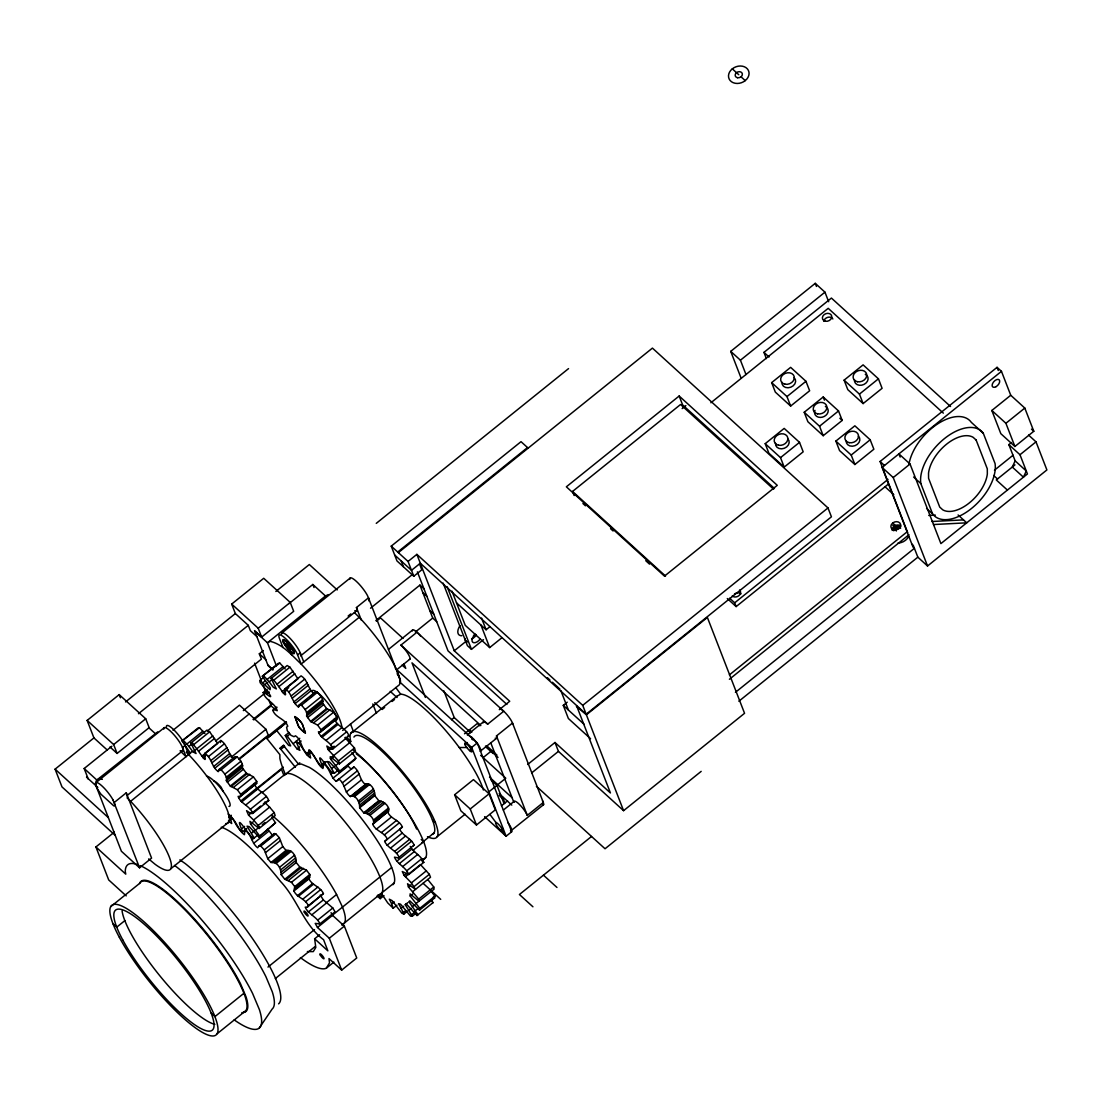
<?xml version="1.0" encoding="UTF-8"?>
<svg xmlns="http://www.w3.org/2000/svg" width="1102" height="1102" viewBox="0 0 1102 1102"><rect width="100%" height="100%" fill="white"/><g stroke="black" fill="none" stroke-linecap="round" stroke-linejoin="round"><path stroke-width="1.5" d="M410.275 846.419C413.498 852.673 421.308 855.496 423.802 862.384L408.732 874.506C406.004 867.136 397.395 864.326 394.461 857.177L398.277 857.893L399.076 857.204C396.169 850.262 387.725 848.196 384.653 841.418L387.325 839.145C384.446 832.12 375.686 831.211 372.738 824.324L373.578 823.153C374.542 817.891 368.55 813.372 363.743 812.835L359.651 807.752L374.708 795.63C375.093 790.85 372.063 783.88 366.663 783.811L365.396 784.431C359.28 780.064 360.189 771.29 353.921 766.964L336.179 781.359C330.201 776.896 329.939 768.204 323.754 763.865L322.927 768.521C316.55 764.141 315.613 755.118 308.987 750.889L310.626 757.956C304.028 754.085 302.774 745.048 296.011 741.329L299.882 750.366L297.044 748.892L287.264 736.232L285.266 735.502L289.027 732.472M338.355 770.064L334.361 773.287L327.322 761.551L329.498 762.005L339.14 772.337L339.802 771.083L330.834 759.347L330.214 756.716L339.402 763.865L355.436 750.972L354.5 747.996L344.843 737.569M234.409 758.755C227.604 754.443 227.907 744.704 220.813 740.489L204.793 753.382C211.887 757.597 211.584 767.336 218.375 771.648L218.94 769.554L221.13 769.802C223.775 772.681 227.549 776.373 226.337 780.684L230.304 786.057L237.371 789.748L240.732 794.377L240.222 796.65L238.101 796.374C240.622 804.019 250.182 805.741 252.702 813.469L268.736 800.562C266.216 792.848 256.642 791.112 254.121 783.481M240.222 796.65L256.725 783.219L256.752 781.483L253.405 776.841L246.325 773.149L242.357 767.777C243.57 763.466 239.809 759.774 237.164 756.895L234.96 756.661L218.94 769.554M310.13 697.125L314.139 693.902C307.954 689.177 307.981 680.072 301.094 675.87L285.074 688.764C292.168 692.979 291.865 702.718 298.656 707.029L299.207 704.936L301.411 705.184C304.056 708.063 307.83 711.754 306.618 716.066L310.585 721.438L317.651 725.13L321.013 729.758L320.503 732.031L318.382 731.769C320.889 739.401 330.462 741.123 332.983 748.85L349.003 735.943C346.483 728.229 336.923 726.493 334.402 718.862M320.503 732.031L337.005 718.614L337.033 716.865L333.672 712.223L326.605 708.531L322.638 703.159C323.85 698.847 320.076 695.169 317.445 692.29L315.241 692.042L299.207 704.936M331.041 912.635L332.542 915.349L344.375 926.121L356.731 957.996L341.675 970.118L329.305 938.243L317.472 927.471L315.227 923.393L319.952 923.917C317.004 916.63 308.188 914.384 305.213 907.153L307.251 907.221L308.367 905.692C305.447 898.805 297.003 897.634 293.89 890.995L294.744 886.614L291.451 882.316L284.798 879.258L281.189 874.644C281.313 868.996 277.69 861.378 270.982 862.508L267.731 858.706L264.287 849.849L260.747 846.005L259.19 845.716L257.661 847.782C251.504 843.223 251.518 834.269 244.933 830.026L244.424 834.737C237.798 830.302 236.999 821.045 230.153 816.734L231.695 823.511L228.376 821.128L230.883 819.103M293.89 890.995L308.946 878.873L309.634 877.33L309.814 874.492L306.508 870.194L299.868 867.136L296.259 862.522C296.383 856.874 292.76 849.256 286.052 850.386L270.982 862.508M483.365 790.01A67.566 15.029 51.2 0 0 445.511 730.351A67.566 15.029 51.2 0 0 400.701 694.205L397.161 696.065L396.995 697.525L390.204 691.34M372.738 824.324L388.634 811.031C389.612 805.769 383.62 801.25 378.812 800.713L363.743 812.835M416.088 913.2L412.327 916.23L405.247 904.701L406.239 903.86L417.024 915.514L417.975 914.715L408.828 901.67L409.82 900.83L419.545 910.114L419.807 908.337L434.877 896.215L431.226 891.27M419.545 910.114L434.615 897.992L434.877 896.215M204.793 753.382L204.449 755.462C208.815 769.279 194.655 742.858 190.866 743.051L206.887 730.158L209.642 731.797L217.686 743.423L201.666 756.33M220.469 742.569L220.813 740.489M281.947 691.712L297.967 678.804L289.922 667.178L287.167 665.539L271.147 678.433C274.935 678.24 289.096 704.66 284.729 690.844L285.074 688.764M359.651 807.752C360.023 802.972 356.993 796.002 351.607 795.933L350.326 796.553C344.21 792.186 345.133 783.412 338.865 779.086L336.179 781.359M1015.162 460.87L1012.297 467.055L1023.427 477.18L1026.279 470.995L1015.162 460.87L1008.853 444.616L1011.526 442.467M246.628 828.525L242.619 831.748C232.99 809.46 248.019 834.118 251.972 837.258L254.08 837.906L247.041 826.169L249.217 826.624L258.86 836.955L275.541 822.808L271.643 817.161M275.541 822.808L258.86 836.955M351.924 752.542L355.822 758.19L355.161 759.443L339.14 772.337M300.391 957.583A100.365 22.329 51.2 0 0 326.33 968.176L329.512 962.872L328.988 958.561L341.675 970.118M259.287 1028.014L272.18 1009.005A98.106 21.833 51.2 0 0 272.249 991.731L265.913 976.675A98.106 21.833 51.2 0 0 174.557 865.456M310.406 751.716L307.733 753.864C300.763 749.594 302.182 740.172 295.543 735.805L293.959 736.687L290.997 735.351L287.319 730.778L286.603 727.182L287.787 726.232C285.184 718.587 275.596 717.994 272.841 710.404L276.203 707.264M308.946 878.873C312.073 885.512 320.517 886.683 323.423 893.557L307.251 907.221M286.052 850.386L282.787 846.584L279.357 837.727L275.817 833.883L274.26 833.594L272.717 835.66L267.579 828.842M295.377 767.295L280.046 748.299L283.366 745.351L298.752 764.43L301.273 764.017L309.263 767.336A77.016 17.136 51.2 0 1 369.749 829.586A77.016 17.136 51.2 0 1 392.959 884.699M307.733 753.864L308.946 752.818C306.852 740.999 319.539 767.942 322.9 767.13C313.271 744.842 328.3 769.499 332.239 772.64L334.361 773.287M285.501 774.554A100.365 22.329 51.2 0 1 279.894 758.383L279.867 754.622L266.877 738.519L286.561 722.265M285.556 723.339L266.877 738.519M353.921 766.964L351.235 769.224L348.025 766.069L332.956 778.191M387.794 812.202C390.742 819.089 399.503 819.998 402.395 827.023L399.709 829.296C402.795 836.074 411.225 838.14 414.145 845.082L413.333 845.771M432.094 903.392L433.045 902.593L431.295 899.921M107.266 750.049L93.932 737.913L87.141 720.419L119.195 694.618L145.712 718.766L149.156 727.637L117.101 753.437L109.993 746.963M256.821 636.543L250.347 630.647L248.281 625.33L235.346 613.552L231.682 604.075L263.722 578.288L290.239 602.422L293.683 611.307L261.642 637.094L254.521 630.62L268.089 665.608L272.828 669.92M125.545 701.933L235.346 613.552M115.242 835.399L61.987 786.911L55.1 769.155L93.932 737.913M275.858 591.471L309.331 564.527L337.226 589.914M138.48 713.71L248.281 625.33M376.264 523.367L568.549 368.605M117.101 753.437L113.658 744.553L145.712 718.766M261.642 637.094L258.199 628.223L290.239 602.422M88.353 779.266L84.179 768.507L111.908 746.192M289.068 603.579L312.83 584.459L325.531 596.017L328.258 594.598M157.71 731.866L96.618 780.202A57.965 12.893 51.2 0 0 96.122 784.803M95.626 782.93L163.936 727.94M281.63 633.209L349.954 578.219M419.504 563.88L421.804 569.803L413.787 576.25L396.982 560.932L391.238 546.137L521.026 441.668L528.147 448.142M173.014 730.268L261.394 659.12L259.328 653.803L263.337 650.566M397.712 552.033L527.5 447.564M398.359 552.612L652.425 348.108L827.988 507.926L831.431 516.81L586.168 714.22L420.317 563.232L416.873 554.361L408.057 561.455L413.787 576.25M186.775 751.592L189.007 753.988L190.522 753.396L182.05 740.861L198.071 727.954L199.503 727.678L204.903 733.546M263.957 677.193L259.948 680.416L270.1 689.7L270.307 687.855L262.317 676.242L278.351 663.335L279.784 663.06L285.184 668.942M182.05 740.861L199.503 727.678M262.317 676.242L279.784 663.06M262.868 682.73L265.527 680.581M96.067 785.946L121.399 851.254L139.568 867.797L151.58 858.114L126.262 792.82L114.236 802.49A14.822 3.292 51.2 0 1 113.85 805.948L101.012 794.253A14.822 3.292 51.2 0 1 96.067 785.946L95.488 784.114A14.822 3.292 51.2 0 1 101.921 785.905A14.822 3.292 51.2 0 1 113.093 800.052M166.416 727.031A14.822 3.292 51.2 0 1 174.02 730.006A14.822 3.292 51.2 0 1 185.108 745.448L182.505 747.542L186.059 756.688L180.094 750.806M183.483 740.572L186.844 744.07L202.864 731.177M263.764 675.967L267.111 679.452L283.145 666.558M359.197 617.313L301.149 664.051L297.595 654.905L300.199 652.811L303.753 661.958M354.844 610.632L356.07 610.99A14.822 3.292 51.2 0 0 356.456 607.533L368.467 597.849L367.379 595.383A14.822 3.292 51.2 0 0 356.208 581.236A14.822 3.292 51.2 0 0 349.816 579.404M348.136 616.018L350.822 613.869M182.904 750.586L126.647 795.864A14.822 3.292 51.2 0 0 126.262 792.82M207.424 730.957L239.478 705.156L265.968 729.276L268.254 735.186L238.886 758.837M264.824 684.562L267.497 682.413M356.855 610.577L300.598 655.855A14.822 3.292 51.2 0 0 291.617 640.014A14.822 3.292 51.2 0 0 281.506 634.394M186.844 744.07L188.883 746.453L192.891 743.23M267.111 679.452L269.163 681.835L271.822 679.686M193.621 744.69L209.642 731.797M273.902 680.072L289.922 667.178M420.317 563.232L411.501 570.326L394.681 555.022M273.53 709.413L277.236 710.694C275.114 702.828 265.362 700.431 263.158 692.552L267.166 689.329M189.007 753.988L191.679 751.839M130.601 801.319L188.662 754.594L185.108 745.448M243.335 710.597L264.755 693.351M370.534 608.208L412.038 574.803M263.158 692.552L265.127 693.282L267.8 691.133M188.883 746.453L193.015 751.867L195.688 749.718M196.817 748.754L212.851 735.861M277.098 684.135L293.118 671.242M265.127 693.282L266.684 694.26L269.356 692.111M198.58 751.247L214.601 738.354M278.861 686.629L294.881 673.735M215.785 740.861L249.176 713.986M284.729 690.844L288.738 687.62M203.002 757.735L205.675 755.586M283.283 693.117L285.955 690.968M253.033 719.427L271.726 704.385M375.865 620.55L419.931 585.093L423.926 588.73M126.207 895.871L108.699 879.933L95.915 846.956L114.305 832.162M253.763 719.895L271.161 705.9L268.709 699.563M376.485 621.129L380.493 617.905L403.015 638.402M208.388 756.661L224.409 743.754M288.669 692.042L304.689 679.135M272.841 710.404L275.514 708.255M210.868 760.573L226.902 747.679M274.384 709.371L277.057 707.222M291.148 695.968L307.169 683.061M212.039 762.749L228.059 749.856M292.319 698.131L308.34 685.237M213.526 766.593L229.56 753.699M293.807 701.974L309.827 689.081M741.054 378L730.722 351.373L815.246 283.338L824.957 292.168L828.663 301.728M214.794 768.232L230.828 755.325M295.074 703.613L311.095 690.706M679.163 396.017L566.359 486.808L664.465 576.126L777.268 485.321L679.163 396.017L682.606 404.889L774.431 488.475M231.241 757.212L265.968 729.276M217.838 771.414L220.51 769.265M298.119 706.795L300.791 704.646M304.799 701.423L307.472 699.274M221.13 769.802L237.164 756.895M301.411 705.184L317.445 692.29M239.162 759.388L285.997 721.686M574.142 495.528L572.558 491.437L680.554 404.503L773.535 489.15M224.946 774.127L240.966 761.234M305.226 709.509L321.247 696.616M745.985 374.528L740.434 360.202L824.957 292.168M682.138 408.594L685.871 405.591M226.296 777.227L242.316 764.333M306.576 712.608L322.597 699.715M226.668 778.715L242.702 765.821M306.948 714.096L322.982 701.203M388.455 649.436L412.492 630.096M226.337 780.684L242.357 767.777M306.618 716.066L322.638 703.159M227.315 782.241L243.335 769.334M307.582 717.622L323.616 704.715M415.358 632.038L432.714 618.057L419.931 585.093M287.264 736.232L289.771 734.207M766.372 358.591L763.962 352.365L831.418 298.063L950.558 406.514M409.407 659.395A10.552 2.342 51.2 0 0 408.305 654.216A10.552 2.342 51.2 0 0 400.921 645.125L416.942 632.231L503.738 711.245L487.704 724.138A10.552 2.342 51.2 0 0 483.158 722.843M230.304 786.057L246.325 773.149M310.585 721.438L326.605 708.531M231.007 786.635L247.027 773.728M311.287 722.017L327.308 709.109M280.046 748.299L283.806 745.269M710.886 402.767L828.208 308.326L943.353 413.14M233.679 787.2L249.699 774.293M280.872 749.319L284.633 746.288M313.96 722.581L329.98 709.688M293.27 743.671L299.785 738.299M237.371 789.748L253.405 776.841M317.651 725.13L333.672 712.223M298.587 743.079L301.108 741.054M297.044 748.892L299.551 746.867M240.732 794.377L256.752 781.483M321.013 729.758L337.033 716.865M396.61 669.851L409.958 659.106M238.611 797.6L256.725 783.219M318.891 732.982L337.005 718.614M240.773 801.016L256.807 788.123M321.054 736.412L337.074 723.504M256.573 788.633L283.297 767.13M110.765 906.629L139.761 883.281A83.187 18.514 51.2 0 1 209.655 938.05A83.187 18.514 51.2 0 1 241.834 1012.642M256.132 789.762L281.506 769.348L283.806 775.257L262.441 792.462M241.655 801.953L257.675 789.06M321.936 737.334L337.956 724.441M306.246 753.823L308.753 751.798M228.665 817.436L231.337 815.287M245.829 804.928L261.849 792.035M307.293 755.38L309.8 753.355M326.109 740.31L342.13 727.416M771.648 382.628L790.644 367.352L805.961 381.306L809.639 390.769L790.644 406.059L775.326 392.105L771.648 382.628L786.98 396.582L790.644 406.059M299.799 762.791L283.903 775.588A76.672 17.053 51.2 0 1 348.315 826.073A76.672 17.053 51.2 0 1 377.972 894.838M170.796 868.762L228.844 822.023M342.653 730.419L399.392 684.755A57.965 12.893 51.2 0 0 359.321 617.437L354.431 612.616M250.361 809.309L266.395 796.415M330.641 744.69L346.662 731.797M339.402 763.865L338.479 760.89L327.983 749.415L330.655 747.266M252.702 813.469L250.085 813.069L246.559 810.645L248.542 815.094L251.215 812.945M328.809 750.476L334.154 746.178M350.808 733.367L397.161 696.065M251.325 813.565L260.678 806.044M263.35 803.895L266.023 801.746M327.983 749.415L326.839 746.026L331.606 748.947L334.278 746.798M499.302 709.66L509.716 701.271L454.272 650.8L466.242 641.171M384.639 707.456L382.174 709.454L374.721 702.663M392.05 701.492L394.53 699.508M124.829 920.638L116.729 927.154L112.983 923.738M456.517 602.835L486.106 629.765L490.059 626.583M241.917 828.539L244.589 826.39M322.197 763.92L324.87 761.771M248.542 815.094L253.584 820.04L269.604 807.146L274.219 812.615L275.156 815.59L259.135 828.484L249.934 821.334L250.567 823.965L259.521 835.702M330.201 758.328L332.873 756.179M333.851 755.421L349.885 742.528M322.955 764.54L326.261 761.84M250.567 823.965L253.226 821.817M330.834 759.347L333.507 757.198M244.079 831.748L246.586 829.723M443.128 583.096L467.386 645.62L471.463 649.34L483.447 639.683M786.98 396.582L805.961 381.306M259.135 828.484L258.199 825.508L274.219 812.615M338.479 760.89L354.5 747.996M251.545 833.057L254.218 830.908M331.826 768.438L334.498 766.289M255.623 830.054L259.617 826.831M262.29 824.682L264.962 822.533M335.89 765.435L338.562 763.287M330.889 774.141L333.396 772.13M451.985 591.154L465.251 625.33L489.687 647.577L501.562 638.03M252 839.738L258.281 834.682M339.802 771.083L355.822 758.19M253.57 843.416L268.626 831.294M259.19 845.716L274.26 833.594M261.422 844.752L268.957 838.691M260.747 846.005L275.817 833.883M342.391 782.861L357.461 770.739M765.201 443.679L784.183 428.402L799.515 442.357L803.179 451.82L784.197 467.11L768.865 453.156L765.201 443.679L780.519 457.633L784.197 467.11M804.212 412.272L823.194 396.995L838.526 410.95L842.203 420.413L823.208 435.703L807.89 421.749L804.212 412.272L819.544 426.226L823.208 435.703M844.104 380.162L863.1 364.872L878.432 378.826L882.096 388.303L863.114 403.58L847.782 389.626L844.104 380.162L859.436 394.117L863.114 403.58M264.287 849.849L279.357 837.727M344.155 786.153L359.224 774.031M265.403 852.714L280.473 840.592M346.235 792.104L361.304 779.982M267.731 858.706L282.787 846.584M350.326 796.553L365.396 784.431M351.607 795.933L366.663 783.811M353.494 796.057L368.564 783.935M354.568 796.567L369.638 784.445M272.786 862.646L287.856 850.524M451.544 719.702L454.217 717.554L443.858 690.83M274.894 862.797L289.95 850.675M276.189 863.389L291.259 851.267M780.519 457.633L799.515 442.357M819.544 426.226L838.526 410.95M859.436 394.117L878.432 378.826M358.357 801.113L373.426 788.977M359.004 802.835L374.074 790.713M279.55 867.315L294.606 855.193M359.61 805.08L374.666 792.958M280.583 869.988L295.639 857.866M359.762 807.05L374.832 794.928M280.9 872.412L295.956 860.29M281.189 874.644L296.259 862.522M364.445 812.849L379.515 800.727M464.507 733.78L468.515 730.557M470.458 732.871L469.314 729.91L477.331 723.463L479.838 725.763M366.305 813.386L381.375 801.264M284.798 879.258L299.868 867.136M286.313 879.575L301.383 867.453M368.343 814.406L383.4 802.284M467.234 734.896L483.255 722.003M288.407 880.498L303.477 868.362M369.886 815.384L384.942 803.262M835.867 441.089L854.863 425.813L870.181 439.767L873.858 449.23L854.876 464.521L839.545 450.566L835.867 441.089L851.199 455.043L854.876 464.521M291.451 882.316L306.508 870.194M464.948 744.346L467.193 742.541M373.523 820.053L388.593 807.931M373.798 821.224L388.868 809.102M294.744 886.614L309.814 874.492M373.578 823.153L388.634 811.031M294.675 887.771L309.745 875.649M294.578 889.466L309.634 877.33M395.384 668.377L477.276 742.927L471.67 747.445L469.934 747.459M469.59 750.6L471.835 748.795M376.223 829.269L391.293 817.147M297.375 895.761L312.431 883.639M495.225 738.133A10.552 2.342 51.2 0 0 496.479 735.943L512.499 723.05L543.3 802.476L527.279 815.384A10.552 2.342 51.2 0 0 519.386 804.391A10.552 2.342 51.2 0 0 513.973 802.27M298.339 896.367L313.409 884.245M480.183 751.302L496.754 738.12M381.554 832.492L396.61 820.37M851.199 455.043L870.181 439.767M302.816 899.149L317.886 887.027M384.364 834.875L399.434 822.753M483.131 757.611L491.148 751.165M305.626 901.712L320.696 889.589M384.653 841.418L402.395 827.023M308.367 905.692L323.423 893.557M387.077 845.248L402.134 833.126M590.562 738.712L568.37 718.504L563.274 705.363L567.227 702.181M308.271 912.043L323.341 899.921L332.804 907.979L335.008 911.795L319.47 924.22M454.63 794.762L473.461 779.61L489.068 793.812L495.28 809.86L476.463 825.012L460.856 810.797L454.63 794.762L470.237 808.978L476.463 825.012M390.563 848.099L405.619 835.963M326.068 902.951L336.565 894.507A76.672 17.053 51.2 0 0 272.166 815.535M311.88 914.77L326.936 902.648M394.612 851.405L409.682 839.283M907.649 532.528L880.099 461.49L997.062 367.338L1001.47 371.346L1010.741 395.26L1024.805 408.071L1033.8 431.268L1014.901 446.489L1000.836 433.678L991.828 410.481L1010.741 395.26M576.374 706.244L586.388 714.812L623.58 810.673L744.553 713.297L707.374 617.437L586.388 714.812M396.596 853.265L411.652 841.143M586.168 714.22L582.724 705.349L827.988 507.926M317.734 920.101L332.804 907.979M735.42 692.359L914.398 548.3L912.979 547.005L882.11 467.413L1001.47 371.346M398.277 857.893L414.145 845.082M396.72 861.268L411.776 849.146M422.094 842.534L434.119 832.85M267.965 967.074L314.538 929.592M331.84 915.666L391.609 867.563M413.209 850.165L423.691 841.735L421.184 839.448M317.472 927.471L332.542 915.349M399.42 863.582L414.476 851.447M488.889 791.842L496.961 785.313L490.665 779.596M497.76 784.665L505.777 778.219L480.624 755.325M470.237 808.978L489.068 793.812M437.26 836.597L465.072 814.213M527.651 764.499L554.995 742.486L610.425 792.958L576.69 705.983M243.969 993.246L214.973 1016.581L211.226 1013.165M402.643 866.599L417.699 854.477M307.389 951.549L313.271 951.632L315.806 947.458L314.635 938.794L319.649 934.758M888.143 484.26L736.15 606.596L734.676 602.808L888.005 479.398M1028.593 435.097L1036.004 441.847L1046.9 469.934L927.54 566.001L893.226 477.552L910.032 464.011L898.915 453.886L900.155 457.082M406.762 870.787L421.818 858.665M275.335 978.576L315.255 946.439M341.882 925.019L393.924 883.115M421.763 860.717L425.73 857.508M382.118 892.951L379.598 894.962L380.218 898.653L383.992 895.623M419.807 908.337L410.206 896.009L410.096 893.887L419.022 901.271L418.705 899.122L408.415 886.903L407.533 883.763L415.468 889.355L411.39 882.867L404.117 875.374L406.624 873.349M531.729 772.86L558.438 751.371L554.995 742.486M379.97 897.166L382.477 895.141M405.412 876.71L420.482 864.588L429.339 874.313L430.524 877.233L412.699 891.67M329.305 938.243L344.375 926.121M217.19 1033.704L246.187 1010.355M501.41 805.81L507.554 800.865M411.39 882.867L426.46 870.732M503.38 810.025L514.069 801.429M408.415 886.903L410.922 884.878M396.954 905.183L393.194 908.213L391.678 903.86L394.185 901.835M414.283 886.435L429.339 874.313M410.206 896.009L412.713 893.984M326.33 968.176L333.851 962.115M405.247 904.701L407.754 902.676M407.699 911.01L403.938 914.04L401.128 908.268L403.635 906.243M500.404 830.04L502.65 828.236M1014.901 446.489L1005.906 423.278L1024.805 408.071M418.705 899.122L433.761 886.986L427.769 879.548M403.332 912.552L405.839 910.541M412.479 906.574L414.986 904.549M416.17 903.392L434.092 889.149L433.761 886.986M408.925 910.321L411.432 908.31M510.984 830.743L543.589 804.653M477.276 742.927L511.714 831.721L506.107 836.225L484.591 816.637M415.358 910.707L417.865 908.695M411.569 914.756L415.33 911.726M417.024 915.514L433.045 902.593M729.386 674.892L906.987 531.935M729.414 679.273L908.985 534.718M994.459 470.196L1013.069 455.209M910.032 464.011L940.901 543.603L1027.436 473.956L1019.984 454.74L1036.004 441.847M1014.97 464.892L996.277 479.949L1007.407 490.073M738.863 701.244L917.842 557.171L913.255 545.338L911.822 544.044M591.526 836.473L519.428 894.507L532.927 906.794M701.175 771.372L605.039 848.76L536.412 786.291M325.214 596.196L267.455 642.769L276.395 665.815M347.626 736.053L349.003 735.943M331.606 748.947L332.983 748.85M267.359 800.672L268.736 800.562M931.934 521.508L963.479 519.882M933.518 524.538L966.716 522.83L958.093 514.978M928.752 515.46L935.336 515.116M228.059 814.061C234.891 817.959 235.429 827.905 242.619 831.748M459.272 747.542L466.807 747.487M412.327 916.23L410.564 916.161L400.549 904.177L398.538 903.668L401.128 908.268M467.785 734.607L473.433 738.767L478.433 745.09A10.552 2.342 51.2 0 1 480.734 751.013M180.893 750.641L182.133 750.999A14.822 3.292 51.2 0 0 175.177 736.205A14.822 3.292 51.2 0 0 163.812 729.125M213.94 781.001L214.491 781.166A10.8 2.397 51.2 0 1 221.116 787.186L223.169 791.443M102.334 779.362L99.662 778.604L96.88 780.064L84.179 768.507M403.938 914.04L401.941 913.31L392.16 900.651L389.323 899.191L391.678 903.86M422.41 861.847L423.802 862.384M408.732 874.506L402.271 871.53L404.117 875.374M341.84 726.879A57.965 12.893 51.2 0 0 301.259 664.162C291.961 655.511 283.062 644.463 270.197 641.336L267.455 642.769L254.755 631.212M393.194 908.213L387.725 902.896L381.912 894.163M179.888 859.849L185.191 863.541A98.106 21.833 51.2 0 1 255.953 943.684A98.106 21.833 51.2 0 1 278.586 1003.853M193.015 751.867L196.073 753.548L190.866 743.051M433.334 896.945L434.615 897.992M148.646 858.926L155.093 864.271A57.965 12.893 51.2 0 0 169.24 856.833A57.965 12.893 51.2 0 0 130.725 801.429L127.019 797.793M266.684 694.26C277.856 703.007 262.083 685.086 260.086 682.579L259.948 680.416M377.022 895.967L380.218 898.653M732.307 68.847A10.552 8.43 -21.2 0 1 748.947 72.085A10.552 8.43 -21.2 0 1 735.075 83.256A10.552 8.43 -21.2 0 1 732.307 68.847L738.781 74.729M741.04 76.796L745.241 80.625M1031.458 429.133L1033.8 431.268M991.828 410.481L1005.906 423.278M1008.853 444.616L1019.984 454.74M926.562 508.408L932.567 513.863A41.642 23.28 -47.7 0 0 971.482 508.49A41.642 23.28 -47.7 0 0 995.065 463.57L983.301 433.265L971.303 422.341A41.642 23.28 -47.7 0 0 936.948 424.366A41.642 23.28 -47.7 0 0 908.971 464.245M993.673 475.485L997.503 478.971M913.613 477.014L920.817 483.558L932.567 513.863M839.848 418.264L842.203 420.413M763.962 352.365L769.031 356.979M880.099 461.49L884.493 465.499M882.11 467.413L893.226 477.552M884.92 486.657L893.791 494.729M730.722 351.373L740.434 360.202M892.703 523.009A5.042 4.022 -21.2 0 1 900.637 524.552A5.042 4.022 -21.2 0 1 894.011 529.897A5.042 4.022 -21.2 0 1 892.703 523.009L898.874 528.629M892.716 525.186L897.083 529.167L895.788 525.819M917.842 557.171L927.54 566.001M729.62 598.207L734.676 602.808M727.292 598.538L736.15 606.596M572.558 491.437L665.525 576.07M582.93 503.531L585.451 505.818M610.577 528.684L613.084 530.985M645.758 560.711L649.519 564.141M416.873 554.361L582.724 705.349M547.446 677.73L549.939 680.003M552.419 682.262L559.885 689.053M391.238 546.137L408.057 561.455M563.274 705.363L584.308 724.51M422.879 592.697L426.873 596.334M429.766 610.453L433.761 614.09M432.714 618.057L436.709 621.707M506.892 704.453L448.018 650.855L417.382 571.869M558.438 751.371L623.58 810.673M400.921 645.125L487.704 724.138M480.83 725.529L411.983 662.853L425.386 697.442M402.106 665.071L405.756 668.391L403.952 663.748M469.314 729.91L471.821 732.21M486.919 745.944L496.974 755.104M454.217 717.554L470.499 732.362M485.514 746.04L498.035 757.432M485.555 746.619L493.09 753.479L491.947 750.517M399.861 682.069L471.67 747.445L506.107 836.225L502.471 831.321A5.593 1.24 51.2 0 1 496.189 824.695A5.593 1.24 51.2 0 1 498.889 824.682A5.593 1.24 51.2 0 1 502.471 831.321M489.522 777.172L512.058 797.683M499.206 793.647L511.796 805.107M499.261 795.451L501.782 797.752L502.581 797.104L504.881 803.027M510.474 830.591L511.714 831.721M543.451 875.153L556.965 887.454M282.98 641.598L286.575 644.863M290.446 648.403L294.041 651.668M231.682 604.075L258.199 628.223M259.328 653.803L265.789 659.685M267.855 665.016L272.938 669.63M345.973 737.128L350.932 741.646M346 737.541L349.637 740.847M432.452 819.957L435.455 822.698M302.237 723.683L301.383 722.568A10.8 2.397 51.2 0 0 294.771 716.548L299 727.017A10.235 2.273 51.2 0 0 305.282 732.72L302.21 723.766L305.461 733.064A10.8 2.397 51.2 0 1 298.835 727.044M271.161 705.9L274.894 709.289M423.085 883.294L440.717 899.356M148.618 727.54L154.969 733.312M87.141 720.419L113.658 744.553M314.635 938.794L327.859 950.847L323.602 939.744C303.711 924.936 297.499 899.246 280.569 881.476A79.275 17.646 51.2 0 0 221.254 827.23M86.521 777.144L97.802 787.42M55.1 769.155L108.354 817.643M95.915 846.956L125.766 874.148L125.27 871.53A104.828 23.321 51.2 0 1 137.199 864.45M264.563 802.187L269.604 807.146M186.266 752.239L188.773 754.705A57.965 12.893 51.2 0 1 225.814 823.621M253.584 820.04L258.199 825.508M374.708 795.63L378.812 800.713M276.533 730.351L288.655 745.379L290.666 745.889L285.266 735.502M269.163 681.835L273.282 687.249L276.354 688.929L271.147 678.433M395.742 687.538L400.701 694.205M489.963 814.474L495.9 822.478M507.747 822.367L509.248 824.53A10.552 2.342 51.2 0 1 511.535 830.44M320.269 895.031L323.341 899.921M113.051 800.093L139.568 867.797M336.565 894.507L342.488 907.098A76.672 17.053 51.2 0 1 342.212 924.73M997.062 367.338L998.288 370.492M815.246 283.338L816.472 286.479M894.824 527.1L896.339 531.012M823.194 396.995L824.42 400.15M560.849 690.555L568.412 710.046M481.574 618.084L486.106 629.765M480.968 625.082L489.687 647.577M447.205 586.801L471.463 649.34M496.479 735.943L527.279 815.384M490.707 742.665L513.78 802.118M420.537 563.825L454.272 650.8M496.961 785.313L504.069 803.661M471.684 737.031L472.772 739.814A5.593 1.24 51.2 0 0 471.918 739.111M401.156 560.904L403.442 566.827M399.943 679.011L368.467 597.849A14.822 3.292 51.2 0 1 368.867 600.907M356.456 607.533L361.387 620.261M372.807 703.971L376.471 713.393M312.83 584.459L314.029 587.531M350.505 723.986L353.549 731.838M290.473 651.695L291.631 654.684M282.966 647.508L279.426 638.361A14.822 3.292 51.2 0 1 285.28 638.32A14.822 3.292 51.2 0 1 297.595 654.905M298.229 726.025L295.143 717.071A10.235 2.273 51.2 0 1 301.425 722.774M254.59 663.17L261.353 680.581M263.185 685.32L265.637 691.657M119.195 694.618L120.421 697.773M908.709 536.247A10.552 8.43 -21.2 0 1 898.006 543.093M893.791 530.806A3.692 2.948 -21.2 0 1 896.064 526.398A3.692 2.948 -21.2 0 1 900.637 528.244M461.848 635.73A9.973 5.579 -47.7 0 1 460.002 625.66M467.317 642.011A9.973 5.579 -47.7 0 1 464.906 638.375M474.576 634.504A3.168 1.763 -47.7 0 1 473.474 635.716M480.362 638.761A6.171 3.458 -47.7 0 1 472.675 642.19A6.171 3.458 -47.7 0 1 475.513 634.187M476.284 635.055A6.171 3.458 -47.7 0 1 471.601 638.816M920.817 483.558A41.642 23.28 -47.7 0 1 944.386 438.637A41.642 23.28 -47.7 0 1 983.301 433.265M858.362 436.144A7.011 5.606 -21.2 0 1 854.959 445.69A7.011 5.606 -21.2 0 1 846.226 440.69M787.682 438.734A7.011 5.606 -21.2 0 1 784.293 448.28A7.011 5.606 -21.2 0 1 775.546 443.279M739.566 590.052A4.821 3.857 -21.2 0 1 738.863 595.7A4.821 3.857 -21.2 0 1 732.238 595.948M734.414 594.102A4.821 3.857 -21.2 0 1 741.04 593.84M823.869 321.302A4.821 3.857 -21.2 0 1 827.822 317.307A4.821 3.857 -21.2 0 1 832.864 318.96M794.129 377.683A7.011 5.606 -21.2 0 1 790.74 387.229A7.011 5.606 -21.2 0 1 781.993 382.229M825.398 406.459A7.011 5.606 -21.2 0 1 827.23 413.829A7.011 5.606 -21.2 0 1 818.359 417.148A7.011 5.606 -21.2 0 1 814.984 410.371M865.304 374.336A7.011 5.606 -21.2 0 1 864.051 384.391A7.011 5.606 -21.2 0 1 854.463 379.763M892.221 530.42A5.042 4.022 -21.2 0 1 895.086 525.654A5.042 4.022 -21.2 0 1 900.913 526.081M499.826 708.806A10.552 2.342 51.2 0 1 507.278 714.978A10.552 2.342 51.2 0 1 512.871 724.372M542.487 800.755A10.552 2.342 51.2 0 1 543.038 804.942M353.949 737.114A62.662 13.94 51.2 0 1 404.902 776.249A62.662 13.94 51.2 0 1 432.232 834.379M350.684 741.26A67.566 15.029 51.2 0 1 405.756 775.56A67.566 15.029 51.2 0 1 427.48 836.68M139.568 883.515A83.573 18.596 51.2 0 1 182.973 906.891A83.573 18.596 51.2 0 1 240.608 983.921L246.008 996.745A83.573 18.596 51.2 0 1 243.638 1012.476M234.189 1019.873A104.828 23.321 51.2 0 0 259.369 1009.542L252.592 993.453A104.828 23.321 51.2 0 0 140.243 865.635M397.119 673.735A14.822 3.292 51.2 0 1 399.571 682.469M412.396 630.923A10.552 2.342 51.2 0 1 420.482 635.964M356.221 753.809A62.662 13.94 51.2 0 1 416.625 829.076M206.515 776.18A19.092 4.243 51.2 0 1 223.072 791.25A19.092 4.243 51.2 0 1 228.954 806.402M312.114 690.899A19.092 4.243 51.2 0 1 323.341 697.897A19.092 4.243 51.2 0 1 336.041 716.148M336.716 718.559A19.092 4.243 51.2 0 1 335.545 720.598M214.835 1024.323A77.057 17.15 51.2 0 1 160.41 976.496A77.057 17.15 51.2 0 1 122.088 910.913M353.37 750.187A76.672 17.053 51.2 0 1 411.198 817.877A76.672 17.053 51.2 0 1 421.722 859.615M976.124 440.029L973.107 437.287A31.738 17.742 -47.7 0 0 946.549 444.202A31.738 17.742 -47.7 0 0 928.531 473.157L928.573 478.309L939.744 507.099L942.761 509.84A31.738 17.742 -47.7 0 0 969.319 502.925A31.738 17.742 -47.7 0 0 987.337 473.956L987.296 468.818L976.124 440.029M737.486 77.719A3.692 2.948 -21.2 0 0 742.335 73.806A3.692 2.948 -21.2 0 0 736.508 72.677A3.692 2.948 -21.2 0 0 737.486 77.719M995.988 386.706A4.794 2.686 -47.7 0 0 999.17 379.818A4.794 2.686 -47.7 0 0 992.599 383.51A4.794 2.686 -47.7 0 0 995.988 386.706M849.229 442.673A7.011 5.606 -21.2 0 0 858.458 435.249A7.011 5.606 -21.2 0 0 847.397 433.086A7.011 5.606 -21.2 0 0 849.229 442.673M778.563 445.249A7.011 5.606 -21.2 0 0 787.792 437.825A7.011 5.606 -21.2 0 0 776.717 435.662A7.011 5.606 -21.2 0 0 778.563 445.249M825.384 321.233A4.821 3.857 -21.2 0 0 831.734 316.122A4.821 3.857 -21.2 0 0 824.117 314.635A4.821 3.857 -21.2 0 0 825.384 321.233M857.48 381.733A7.011 5.606 -21.2 0 0 866.695 374.308A7.011 5.606 -21.2 0 0 855.634 372.145A7.011 5.606 -21.2 0 0 857.48 381.733M817.574 413.856A7.011 5.606 -21.2 0 0 826.803 406.418A7.011 5.606 -21.2 0 0 815.742 404.269A7.011 5.606 -21.2 0 0 817.574 413.856M785.01 384.212A7.011 5.606 -21.2 0 0 794.239 376.774A7.011 5.606 -21.2 0 0 783.178 374.625A7.011 5.606 -21.2 0 0 785.01 384.212M465.375 745.269A5.593 1.24 51.2 0 0 471.656 751.895A5.593 1.24 51.2 0 0 468.088 745.241A5.593 1.24 51.2 0 0 465.375 745.269M283.682 643.072A9.023 2.011 51.2 0 0 293.807 653.775A9.023 2.011 51.2 0 0 288.049 643.045A9.023 2.011 51.2 0 0 283.682 643.072M284.247 643.499A7.962 1.777 51.2 0 0 293.187 652.935A7.962 1.777 51.2 0 0 288.104 643.472A7.962 1.777 51.2 0 0 284.247 643.499M286.809 645.386A3.168 0.703 51.2 0 0 290.363 649.133A3.168 0.703 51.2 0 0 288.352 645.373A3.168 0.703 51.2 0 0 286.809 645.386M304.372 912.304A3.168 0.703 51.2 0 0 307.926 916.051A3.168 0.703 51.2 0 0 305.901 912.291A3.168 0.703 51.2 0 0 304.372 912.304M320.283 955.048A3.168 0.703 51.2 0 0 323.85 958.809A3.168 0.703 51.2 0 0 321.825 955.048A3.168 0.703 51.2 0 0 320.283 955.048M122.68 939.813A77.057 17.15 51.2 0 0 209.242 1031.155A77.057 17.15 51.2 0 0 160.01 939.524A77.057 17.15 51.2 0 0 122.68 939.813M119.402 937.403A83.187 18.514 51.2 0 0 212.838 1035.99A83.187 18.514 51.2 0 0 159.694 937.099A83.187 18.514 51.2 0 0 119.402 937.403"/></g></svg>
